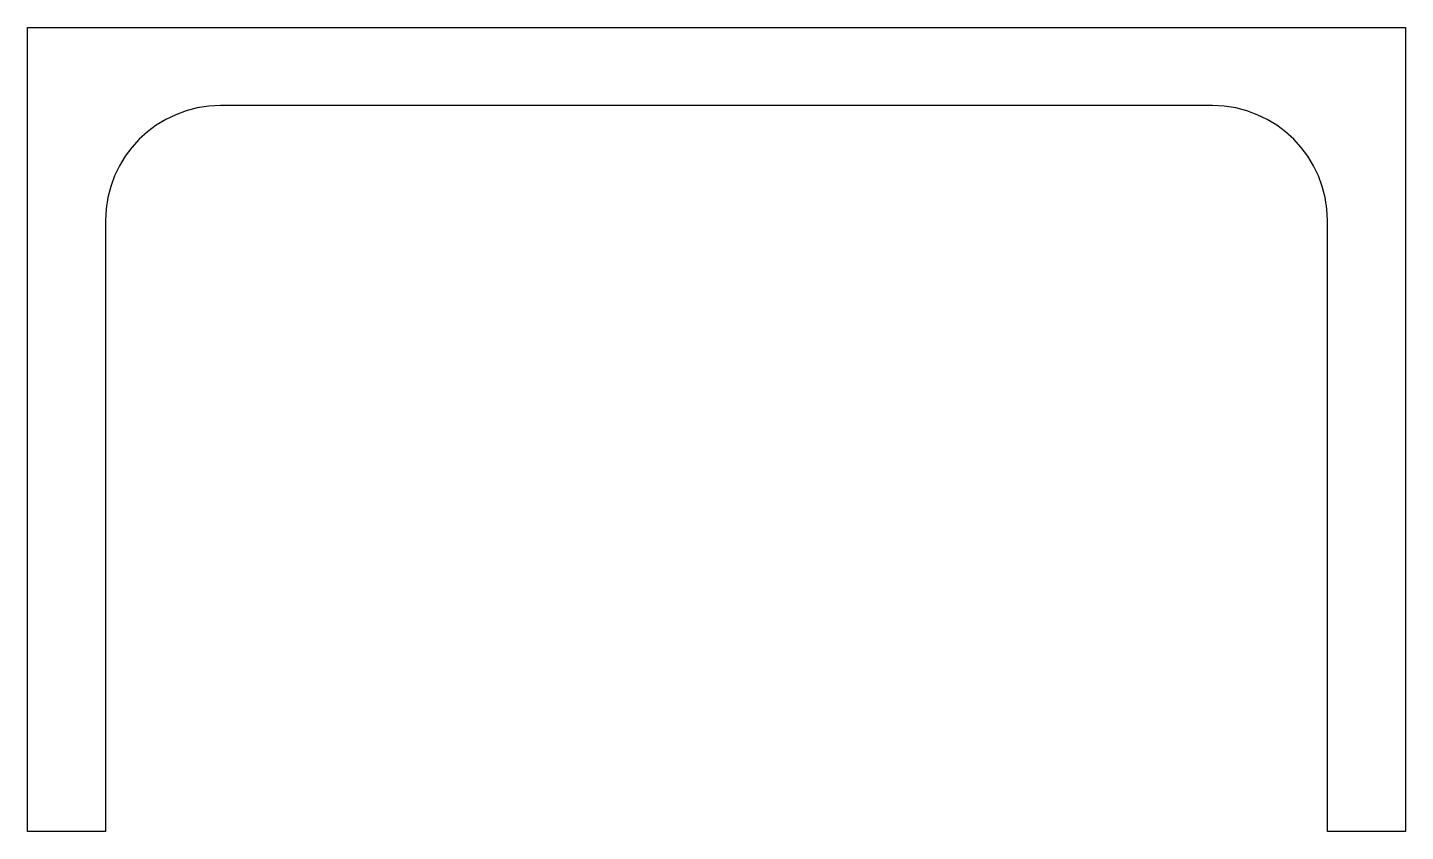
# Model space of a CAD drawing. Extents: x -38.1 to 38.1, y 1 to 45.4.
import ezdxf

# ---------------------------------------------------------------- set-up
doc = ezdxf.new("R2010")
doc.units = 0
doc.layers.get('0').update_dxf_attribs({"linetype": 'CONTINUOUS'})

msp = doc.modelspace()

# ---------------------------------------------------------------- linework, layer by layer
at = {"color": 7}
for p, q in [((-38.061, 0.973), (-38.061, 45.423)), ((-38.061, 45.423), (38.139, 45.423)), ((38.139, 45.423), (38.139, 0.973)), ((27.471, 41.105), (-27.393, 41.105)), ((-33.743, 34.755), (-33.743, 0.973)), ((33.821, 0.973), (33.821, 34.755)), ((-33.743, 0.973), (-38.061, 0.973)), ((38.139, 0.973), (33.821, 0.973))]:
    msp.add_line(p, q, dxfattribs=at)
for centre, start, end in [((-27.393, 34.755), 90, 180), ((27.471, 34.755), 0, 90)]:
    msp.add_arc(centre, 6.35, start, end, dxfattribs=at)

doc.saveas('drawing.dxf')
